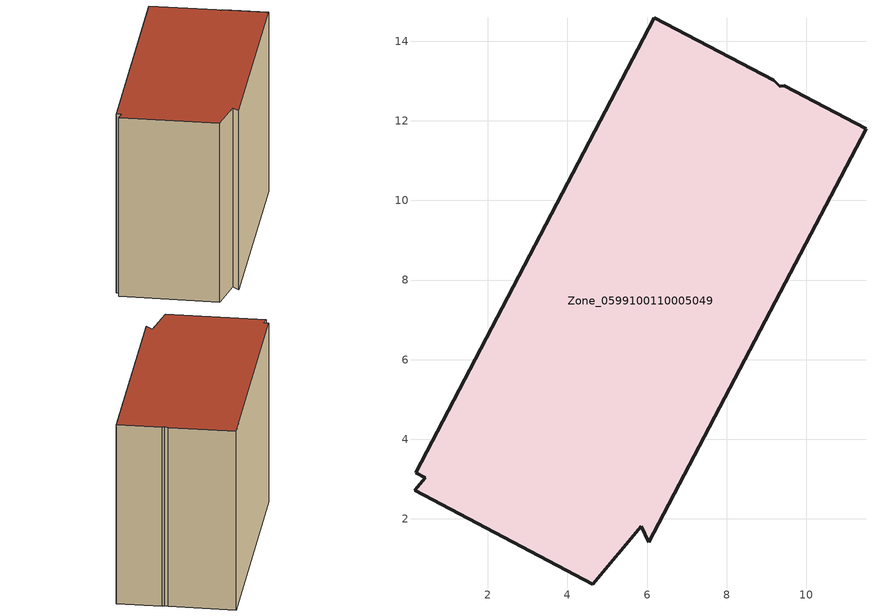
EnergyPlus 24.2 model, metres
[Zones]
Zone_0599100110005049
 floor ground (C_G): 9.44,12.88 11.5,11.8 6.04,1.41 5.85,1.81 4.63,0.35 0.16,2.72 0.42,3.04 0.19,3.16 6.18,14.59 9.18,13.02 9.34,12.87 z0
 wall outside (C_F): 6.18,14.59 0.19,3.16 0.42,3.04 0.16,2.72 4.63,0.35 5.85,1.81 6.04,1.41 11.5,11.8 9.44,12.88 9.34,12.87 9.18,13.02 6.18,14.59 z0:9.77
 roof outside (C_R): 9.44,12.88 9.34,12.87 9.18,13.02 6.18,14.59 0.19,3.16 0.42,3.04 0.16,2.72 4.63,0.35 5.85,1.81 6.04,1.41 11.5,11.8 z9.77
[BUILDING]
Pand.0599100110005049: North Axis=0; Terrain=City; Loads Convergence Tolerance Value=0.04; Temperature Convergence Tolerance Value=0.4; Solar Distribution=FullExterior; Maximum Number of Warmup Days=25; Minimum Number of Warmup Days=1
[Site:Location]
Rotterdam.The.Hague.AP_ZH_NLD Design_Conditions: Latitude=51.96; Longitude=4.45; Time Zone=1; Elevation=-4.5
[SITE:GROUNDTEMPERATURE:BUILDINGSURFACE]
18, 18, 18, 18, 18, 18, 18, 18, 18, 18, 18, 18
[MATERIAL] Thermal Absorptance=0.9; Solar Absorptance=0.7; Visible Absorptance=0.7
Name | Roughness | Thickness | Conductivity | Density | Specific Heat
G.TI.2015-2018 | MediumSmooth | 0.15 | 0.0428571 | 540 | 1210
F.TI.2015-2018 | Rough | 0.3 | 0.0666667 | 1920 | 840
R.TI.2015-2018 | MediumRough | 0.2 | 0.0333333 | 1500 | 1000
[CONSTRUCTION]
C_G: G.TI.2015-2018
C_F: F.TI.2015-2018
C_R: R.TI.2015-2018
[ZONE]
Zone_0599100110005049: Type=1; Multiplier=1; Ceiling Height=Autocalculate; Volume=Autocalculate; Floor Area=autocalculate; Part of Total Floor Area=Yes
[ZONEINFILTRATION:DESIGNFLOWRATE]
Infil_Zone_0599100110005049: Zone or ZoneList or Space or SpaceList=Zone_0599100110005049; Schedule=AlwaysOn; Design Flow Rate Calculation Method=Flow/Area; Flow Rate per Floor Area=0.0015; Constant Term Coefficient=1; Temperature Term Coefficient=0; Velocity Term Coefficient=0; Velocity Squared Term Coefficient=0
[HVACTEMPLATE:ZONE:IDEALLOADSAIRSYSTEM]
Zone_0599100110005049: Maximum Heating Supply Air Temperature=50; Minimum Cooling Supply Air Temperature=13; Maximum Heating Supply Air Humidity Ratio=0.0156; Minimum Cooling Supply Air Humidity Ratio=0.0077; Heating Limit=NoLimit; Cooling Limit=NoLimit; Dehumidification Control Type=ConstantSensibleHeatRatio; Cooling Sensible Heat Ratio=0.7; Dehumidification Setpoint=60; Humidification Control Type=None; Humidification Setpoint=30; Outdoor Air Method=None; Outdoor Air Flow Rate per Person=0.00944; Outdoor Air Flow Rate per Zone Floor Area=0; Outdoor Air Flow Rate per Zone=0; Demand Controlled Ventilation Type=None; Outdoor Air Economizer Type=NoEconomizer; Heat Recovery Type=None; Sensible Heat Recovery Effectiveness=0.7; Latent Heat Recovery Effectiveness=0.65
[ZONECONTROL:THERMOSTAT]
ThermostatControl_Zone_0599100110005049: Zone or ZoneList=Zone_0599100110005049; Control Type Schedule=DualSetpointControlType; Control 1=Thermostat_Zone_0599100110005049; Temperature Difference Between Cutout And Setpoint=0
[THERMOSTATSETPOINT:DUALSETPOINT]
Thermostat_Zone_0599100110005049: Heating Setpoint Temperature Schedule=HeatingSetpoint_Zone_0599100110005049; Cooling Setpoint Temperature Schedule=CoolingSetpoint_Zone_0599100110005049
[SCHEDULE:COMPACT]
HeatingSetpoint_Zone_0599100110005049: Through: 12/31, For: AllDays, Until: 24:00, 21
CoolingSetpoint_Zone_0599100110005049: Through: 12/31, For: AllDays, Until: 24:00, 24
DualSetpointControlType: Through: 12/31, For: AllDays, Until: 24:00, 4
AlwaysOn: Through: 12/31, For: AllDays, Until: 24:00, 1
